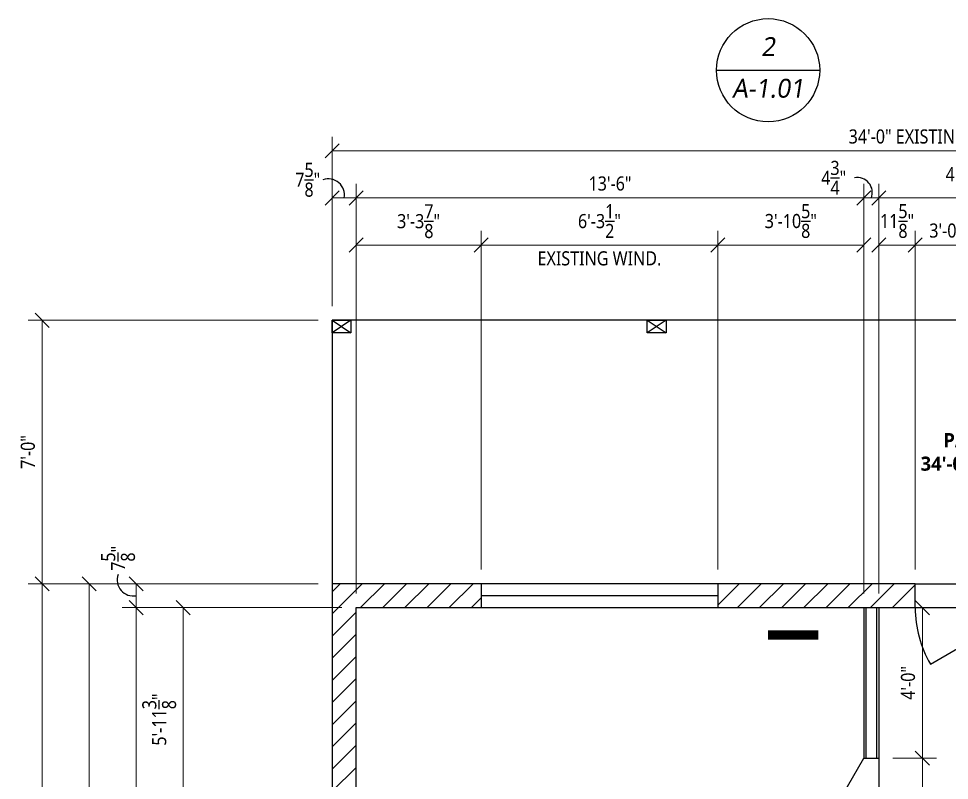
# Model space of a CAD drawing. Header units: inches. Extents: x -195 to 2392, y -698 to 1187.
# Drawn here: x -100 to 196.9, y 519.3 to 762.2 of the extents above; entities that cross this region are included whole.
import ezdxf
from ezdxf.enums import TextEntityAlignment as Align

# ---------------------------------------------------------------- set-up
doc = ezdxf.new("R2010")
doc.units = ezdxf.units.IN
doc.header["$LTSCALE"] = 35
doc.header["$MEASUREMENT"] = 0
doc.layers.get('Defpoints').update_dxf_attribs({"color": 4})
for name, color, linetype in [('Dimensions', 7, 'Continuous'), ('Walls CMU', 7, 'Continuous'), ('Walls CMU Hatch', 12, 'Continuous'), ('Walls Stud', 7, 'Continuous')]:
    doc.layers.add(name, color=color, linetype=linetype)
doc.styles.add(".25'' Scale", font='segoeui.ttf', dxfattribs={"width": 0.875, "height": 4.5})
doc.styles.add('Block Text', font='segoeui.ttf', dxfattribs={"oblique": 9, "height": 1})
doc.dimstyles.new('4 - 1-4 in.', dxfattribs={"dimtxt": 4.5, "dimasz": 4.5, "dimexe": 4.5, "dimexo": 4.5, "dimgap": 2.25, "dimtad": 1, "dimdec": 6, "dimzin": 3, "dimdsep": 46, "dimlunit": 4, "dimtxsty": ".25'' Scale", "dimblk": 'OBLIQUE', "dimcen": 4.5, "dimclrd": 256, "dimclre": 256, "dimclrt": 256, "dimadec": 0, "dimazin": 0, "dimtfac": 1, "dimtdec": 6, "dimtofl": 0, "dimtmove": 2, "dimatfit": 3, "dimfxl": 1, "dimtolj": 1, "dimtzin": 0, "dimlwd": 5, "dimlwe": 5, "dimarcsym": 0})

# ---------------------------------------------------------------- blocks, each defined once
blk = doc.blocks.new('_Oblique')
at = {"color": 0, "linetype": 'ByBlock', "lineweight": -2}
blk.add_line((-0.5, -0.5), (0.5, 0.5), dxfattribs=at)
blk = doc.blocks.new('*D5')
at = {"layer": 'Defpoints', "color": 0, "transparency": 16777216}
for p in [(169.62, 705), (7.62, 574.38), (169.62, 574.38)]:
    blk.add_point(p, dxfattribs=at)
at = {"layer": 'Dimensions', "lineweight": 5, "transparency": 16777216}
for p, q in [((7.62, 578.88), (7.62, 709.5)), ((169.62, 578.88), (169.62, 709.5)), ((7.62, 705), (169.62, 705))]:
    blk.add_line(p, q, dxfattribs=at)
at = {"layer": 'Dimensions', "lineweight": 5, "transparency": 16777216, "xscale": 4.5, "yscale": 4.5, "zscale": 4.5, "rotation": 180}
blk.add_blockref('_Oblique', (7.62, 705), dxfattribs=at)
at = {"layer": 'Dimensions', "lineweight": 5, "transparency": 16777216, "xscale": 4.5, "yscale": 4.5, "zscale": 4.5}
blk.add_blockref('_Oblique', (169.62, 705), dxfattribs=at)
at = {"layer": 'Dimensions', "transparency": 16777216, "insert": (88.62, 709.59), "char_height": 4.5, "attachment_point": 5, "style": ".25'' Scale"}
blk.add_mtext('\\A1;13\'-6"', dxfattribs=at)
blk = doc.blocks.new('*D6')
at = {"layer": 'Defpoints', "color": 0, "transparency": 16777216}
for p in [(174.38, 705), (169.62, 574.38), (174.38, 574.38)]:
    blk.add_point(p, dxfattribs=at)
at = {"layer": 'Dimensions', "lineweight": 5, "transparency": 16777216}
for p, q in [((169.62, 578.88), (169.62, 709.5)), ((174.38, 578.88), (174.38, 709.5)), ((169.62, 705), (174.38, 705))]:
    blk.add_line(p, q, dxfattribs=at)
at = {"layer": 'Dimensions', "lineweight": 5, "transparency": 16777216, "xscale": 4.5, "yscale": 4.5, "zscale": 4.5, "rotation": 180}
blk.add_blockref('_Oblique', (169.62, 705), dxfattribs=at)
at = {"layer": 'Dimensions', "lineweight": 5, "transparency": 16777216, "xscale": 4.5, "yscale": 4.5, "zscale": 4.5}
blk.add_blockref('_Oblique', (174.38, 705), dxfattribs=at)
at = {"layer": 'Dimensions', "transparency": 16777216, "insert": (159.99, 711.44), "char_height": 4.5, "attachment_point": 5, "style": ".25'' Scale"}
blk.add_mtext('\\A1;4{\\H1x;\\S3/4;}"', dxfattribs=at)
blk = doc.blocks.new('*D7')
at = {"layer": 'Defpoints', "color": 0, "transparency": 16777216}
for p in [(186, 690), (186, 582), (174.38, 574.38)]:
    blk.add_point(p, dxfattribs=at)
at = {"layer": 'Dimensions', "lineweight": 5, "transparency": 16777216}
for p, q in [((174.38, 578.88), (174.38, 694.5)), ((186, 586.5), (186, 694.5)), ((174.38, 690), (186, 690))]:
    blk.add_line(p, q, dxfattribs=at)
at = {"layer": 'Dimensions', "lineweight": 5, "transparency": 16777216, "xscale": 4.5, "yscale": 4.5, "zscale": 4.5, "rotation": 180}
blk.add_blockref('_Oblique', (174.38, 690), dxfattribs=at)
at = {"layer": 'Dimensions', "lineweight": 5, "transparency": 16777216, "xscale": 4.5, "yscale": 4.5, "zscale": 4.5}
blk.add_blockref('_Oblique', (186, 690), dxfattribs=at)
at = {"layer": 'Dimensions', "transparency": 16777216, "insert": (180.19, 697.65), "char_height": 4.5, "attachment_point": 5, "style": ".25'' Scale"}
blk.add_mtext('\\A1;11{\\H1x;\\S5/8;}"', dxfattribs=at)
blk = doc.blocks.new('*D10')
at = {"layer": 'Defpoints', "color": 0, "transparency": 16777216}
for p in [(0, 705), (0, 666), (7.62, 574.38)]:
    blk.add_point(p, dxfattribs=at)
at = {"layer": 'Dimensions', "lineweight": 5, "transparency": 16777216}
for p, q in [((0, 670.5), (0, 709.5)), ((7.62, 578.88), (7.62, 709.5)), ((7.62, 705), (0, 705))]:
    blk.add_line(p, q, dxfattribs=at)
at = {"layer": 'Dimensions', "lineweight": 5, "transparency": 16777216, "xscale": 4.5, "yscale": 4.5, "zscale": 4.5, "rotation": 180}
blk.add_blockref('_Oblique', (0, 705), dxfattribs=at)
at = {"layer": 'Dimensions', "lineweight": 5, "transparency": 16777216, "xscale": 4.5, "yscale": 4.5, "zscale": 4.5}
blk.add_blockref('_Oblique', (7.62, 705), dxfattribs=at)
at = {"layer": 'Dimensions', "transparency": 16777216, "insert": (-7.8, 710.8), "char_height": 4.5, "attachment_point": 5, "style": ".25'' Scale"}
blk.add_mtext('\\A1;7{\\H1x;\\S5/8;}"', dxfattribs=at)
blk = doc.blocks.new('*D12')
at = {"layer": 'Defpoints', "color": 0, "transparency": 16777216}
for p in [(408, 720), (0, 666), (408, 666)]:
    blk.add_point(p, dxfattribs=at)
at = {"layer": 'Dimensions', "lineweight": 5, "transparency": 16777216}
for p, q in [((0, 670.5), (0, 724.5)), ((408, 670.5), (408, 724.5)), ((0, 720), (408, 720))]:
    blk.add_line(p, q, dxfattribs=at)
at = {"layer": 'Dimensions', "lineweight": 5, "transparency": 16777216, "xscale": 4.5, "yscale": 4.5, "zscale": 4.5, "rotation": 180}
blk.add_blockref('_Oblique', (0, 720), dxfattribs=at)
at = {"layer": 'Dimensions', "lineweight": 5, "transparency": 16777216, "xscale": 4.5, "yscale": 4.5, "zscale": 4.5}
blk.add_blockref('_Oblique', (408, 720), dxfattribs=at)
at = {"layer": 'Dimensions', "transparency": 16777216, "insert": (204, 724.58), "char_height": 4.5, "attachment_point": 5, "style": ".25'' Scale"}
blk.add_mtext('\\A1;34\'-0" EXISTING MASONRY WALL', dxfattribs=at)
blk = doc.blocks.new('*D13')
at = {"layer": 'Defpoints', "color": 0, "transparency": 16777216}
for p in [(222, 690), (186, 582), (222, 582)]:
    blk.add_point(p, dxfattribs=at)
at = {"layer": 'Dimensions', "lineweight": 5, "transparency": 16777216}
for p, q in [((186, 586.5), (186, 694.5)), ((222, 586.5), (222, 694.5)), ((186, 690), (222, 690))]:
    blk.add_line(p, q, dxfattribs=at)
at = {"layer": 'Dimensions', "lineweight": 5, "transparency": 16777216, "xscale": 4.5, "yscale": 4.5, "zscale": 4.5, "rotation": 180}
blk.add_blockref('_Oblique', (186, 690), dxfattribs=at)
at = {"layer": 'Dimensions', "lineweight": 5, "transparency": 16777216, "xscale": 4.5, "yscale": 4.5, "zscale": 4.5}
blk.add_blockref('_Oblique', (222, 690), dxfattribs=at)
at = {"layer": 'Dimensions', "transparency": 16777216, "insert": (204, 694.58), "char_height": 4.5, "attachment_point": 5, "style": ".25'' Scale"}
blk.add_mtext('\\A1;3\'-0" DOOR', dxfattribs=at)
blk = doc.blocks.new('*D15')
at = {"layer": 'Defpoints', "color": 0, "transparency": 16777216}
for p in [(233.62, 705), (174.38, 574.38), (233.62, 574.38)]:
    blk.add_point(p, dxfattribs=at)
at = {"layer": 'Dimensions', "lineweight": 5, "transparency": 16777216}
for p, q in [((174.38, 578.88), (174.38, 709.5)), ((233.62, 578.88), (233.62, 709.5)), ((174.38, 705), (233.62, 705))]:
    blk.add_line(p, q, dxfattribs=at)
at = {"layer": 'Dimensions', "lineweight": 5, "transparency": 16777216, "xscale": 4.5, "yscale": 4.5, "zscale": 4.5, "rotation": 180}
blk.add_blockref('_Oblique', (174.38, 705), dxfattribs=at)
at = {"layer": 'Dimensions', "lineweight": 5, "transparency": 16777216, "xscale": 4.5, "yscale": 4.5, "zscale": 4.5}
blk.add_blockref('_Oblique', (233.62, 705), dxfattribs=at)
at = {"layer": 'Dimensions', "transparency": 16777216, "insert": (204, 712.55), "char_height": 4.5, "attachment_point": 5, "style": ".25'' Scale"}
blk.add_mtext('\\A1;4\'-11{\\H1x;\\S1/4;}"', dxfattribs=at)
blk = doc.blocks.new('*D19')
at = {"layer": 'Defpoints', "color": 0, "transparency": 16777216}
for p in [(47.5, 690), (47.5, 582), (7.62, 574.38)]:
    blk.add_point(p, dxfattribs=at)
at = {"layer": 'Dimensions', "lineweight": 5, "transparency": 16777216}
for p, q in [((7.62, 578.88), (7.62, 694.5)), ((47.5, 586.5), (47.5, 694.5)), ((7.62, 690), (47.5, 690))]:
    blk.add_line(p, q, dxfattribs=at)
at = {"layer": 'Dimensions', "lineweight": 5, "transparency": 16777216, "xscale": 4.5, "yscale": 4.5, "zscale": 4.5, "rotation": 180}
blk.add_blockref('_Oblique', (7.62, 690), dxfattribs=at)
at = {"layer": 'Dimensions', "lineweight": 5, "transparency": 16777216, "xscale": 4.5, "yscale": 4.5, "zscale": 4.5}
blk.add_blockref('_Oblique', (47.5, 690), dxfattribs=at)
at = {"layer": 'Dimensions', "transparency": 16777216, "insert": (27.56, 697.61), "char_height": 4.5, "attachment_point": 5, "style": ".25'' Scale"}
blk.add_mtext('\\A1;3\'-3{\\H1x;\\S7/8;}"', dxfattribs=at)
blk = doc.blocks.new('*D20')
at = {"layer": 'Defpoints', "color": 0, "transparency": 16777216}
for p in [(123, 690), (47.5, 582), (123, 582)]:
    blk.add_point(p, dxfattribs=at)
at = {"layer": 'Dimensions', "lineweight": 5, "transparency": 16777216}
for p, q in [((47.5, 586.5), (47.5, 694.5)), ((123, 586.5), (123, 694.5)), ((47.5, 690), (123, 690))]:
    blk.add_line(p, q, dxfattribs=at)
at = {"layer": 'Dimensions', "lineweight": 5, "transparency": 16777216, "xscale": 4.5, "yscale": 4.5, "zscale": 4.5, "rotation": 180}
blk.add_blockref('_Oblique', (47.5, 690), dxfattribs=at)
at = {"layer": 'Dimensions', "lineweight": 5, "transparency": 16777216, "xscale": 4.5, "yscale": 4.5, "zscale": 4.5}
blk.add_blockref('_Oblique', (123, 690), dxfattribs=at)
at = {"layer": 'Dimensions', "transparency": 16777216, "insert": (85.25, 697.63), "char_height": 4.5, "attachment_point": 5, "style": ".25'' Scale"}
blk.add_mtext('\\A1;6\'-3{\\H1x;\\S1/2;}"', dxfattribs=at)
blk = doc.blocks.new('*D21')
at = {"layer": 'Defpoints', "color": 0, "transparency": 16777216}
for p in [(169.62, 690), (123, 582), (169.62, 574.38)]:
    blk.add_point(p, dxfattribs=at)
at = {"layer": 'Dimensions', "lineweight": 5, "transparency": 16777216}
for p, q in [((123, 586.5), (123, 694.5)), ((169.62, 578.88), (169.62, 694.5)), ((123, 690), (169.62, 690))]:
    blk.add_line(p, q, dxfattribs=at)
at = {"layer": 'Dimensions', "lineweight": 5, "transparency": 16777216, "xscale": 4.5, "yscale": 4.5, "zscale": 4.5, "rotation": 180}
blk.add_blockref('_Oblique', (123, 690), dxfattribs=at)
at = {"layer": 'Dimensions', "lineweight": 5, "transparency": 16777216, "xscale": 4.5, "yscale": 4.5, "zscale": 4.5}
blk.add_blockref('_Oblique', (169.62, 690), dxfattribs=at)
at = {"layer": 'Dimensions', "transparency": 16777216, "insert": (146.31, 697.65), "char_height": 4.5, "attachment_point": 5, "style": ".25'' Scale"}
blk.add_mtext('\\A1;3\'-10{\\H1x;\\S5/8;}"', dxfattribs=at)
blk = doc.blocks.new('*D36')
at = {"layer": 'Defpoints', "color": 0, "transparency": 16777216}
for p in [(0, 582), (-62.5, 574.38), (7.63, 574.38)]:
    blk.add_point(p, dxfattribs=at)
at = {"layer": 'Dimensions', "lineweight": 5, "transparency": 16777216}
for p, q in [((-4.5, 582), (-67, 582)), ((-62.5, 582), (-62.5, 574.38)), ((3.13, 574.38), (-67, 574.38))]:
    blk.add_line(p, q, dxfattribs=at)
at = {"layer": 'Dimensions', "lineweight": 5, "transparency": 16777216, "xscale": 4.5, "yscale": 4.5, "zscale": 4.5}
for p, rotation in [((-62.5, 582), 90), ((-62.5, 574.38), 270)]:
    blk.add_blockref('_Oblique', p, dxfattribs=dict(at, rotation=rotation))
at = {"layer": 'Dimensions', "transparency": 16777216, "insert": (-68.3, 590.09), "char_height": 4.5, "attachment_point": 5, "rotation": 90, "style": ".25'' Scale"}
blk.add_mtext('\\A1;7{\\H1x;\\S5/8;}"', dxfattribs=at)
blk = doc.blocks.new('*D37')
at = {"layer": 'Defpoints', "color": 0, "transparency": 16777216}
for p in [(7.63, 574.38), (-62.5, 442.38), (7.63, 442.38)]:
    blk.add_point(p, dxfattribs=at)
at = {"layer": 'Dimensions', "lineweight": 5, "transparency": 16777216}
for p, q in [((3.13, 574.38), (-67, 574.38)), ((-62.5, 574.38), (-62.5, 442.38)), ((3.13, 442.38), (-67, 442.38))]:
    blk.add_line(p, q, dxfattribs=at)
at = {"layer": 'Dimensions', "lineweight": 5, "transparency": 16777216, "xscale": 4.5, "yscale": 4.5, "zscale": 4.5}
for p, rotation in [((-62.5, 574.38), 90), ((-62.5, 442.38), 270)]:
    blk.add_blockref('_Oblique', p, dxfattribs=dict(at, rotation=rotation))
at = {"layer": 'Dimensions', "transparency": 16777216, "insert": (-67.09, 508.38), "char_height": 4.5, "attachment_point": 5, "rotation": 90, "style": ".25'' Scale"}
blk.add_mtext('\\A1;11\'-0"', dxfattribs=at)
blk = doc.blocks.new('*D51')
at = {"layer": 'Defpoints', "color": 0, "transparency": 16777216}
for p in [(-47.5, 574.38), (7.63, 574.38), (0, 503)]:
    blk.add_point(p, dxfattribs=at)
at = {"layer": 'Dimensions', "lineweight": 5, "transparency": 16777216}
for p, q in [((3.13, 574.38), (-52, 574.38)), ((-47.5, 503), (-47.5, 574.38)), ((-4.5, 503), (-52, 503))]:
    blk.add_line(p, q, dxfattribs=at)
at = {"layer": 'Dimensions', "lineweight": 5, "transparency": 16777216, "xscale": 4.5, "yscale": 4.5, "zscale": 4.5}
for p, rotation in [((-47.5, 574.38), 90), ((-47.5, 503), 270)]:
    blk.add_blockref('_Oblique', p, dxfattribs=dict(at, rotation=rotation))
at = {"layer": 'Dimensions', "transparency": 16777216, "insert": (-55.19, 538.69), "char_height": 4.5, "attachment_point": 5, "rotation": 90, "style": ".25'' Scale"}
blk.add_mtext('\\A1;5\'-11{\\H1x;\\S3/8;}"', dxfattribs=at)
blk = doc.blocks.new('*D55')
at = {"layer": 'Defpoints', "color": 0, "transparency": 16777216}
for p in [(0, 582), (-77.5, 246), (0, 246)]:
    blk.add_point(p, dxfattribs=at)
at = {"layer": 'Dimensions', "lineweight": 5, "transparency": 16777216}
for p, q in [((-4.5, 582), (-82, 582)), ((-77.5, 582), (-77.5, 246)), ((-4.5, 246), (-82, 246))]:
    blk.add_line(p, q, dxfattribs=at)
at = {"layer": 'Dimensions', "lineweight": 5, "transparency": 16777216, "xscale": 4.5, "yscale": 4.5, "zscale": 4.5}
for p, rotation in [((-77.5, 582), 90), ((-77.5, 246), 270)]:
    blk.add_blockref('_Oblique', p, dxfattribs=dict(at, rotation=rotation))
at = {"layer": 'Dimensions', "transparency": 16777216, "insert": (-82.07, 414), "char_height": 4.5, "attachment_point": 5, "rotation": 90, "style": ".25'' Scale"}
blk.add_mtext('\\A1;28\'-0" EXISTING MASONRY WALL', dxfattribs=at)
blk = doc.blocks.new('*D57')
at = {"layer": 'Defpoints', "color": 0, "transparency": 16777216}
for p in [(-92.5, 582), (0, 582), (0, 0)]:
    blk.add_point(p, dxfattribs=at)
at = {"layer": 'Dimensions', "lineweight": 5, "transparency": 16777216}
for p, q in [((-4.5, 582), (-97, 582)), ((-92.5, 0), (-92.5, 582)), ((-4.5, 0), (-97, 0))]:
    blk.add_line(p, q, dxfattribs=at)
at = {"layer": 'Dimensions', "lineweight": 5, "transparency": 16777216, "xscale": 4.5, "yscale": 4.5, "zscale": 4.5}
for p, rotation in [((-92.5, 582), 90), ((-92.5, 0), 270)]:
    blk.add_blockref('_Oblique', p, dxfattribs=dict(at, rotation=rotation))
at = {"layer": 'Dimensions', "transparency": 16777216, "insert": (-97.07, 291), "char_height": 4.5, "attachment_point": 5, "rotation": 90, "style": ".25'' Scale"}
blk.add_mtext('\\A1;48\'-6"', dxfattribs=at)
blk = doc.blocks.new('*D89')
at = {"layer": 'Defpoints', "color": 0, "transparency": 16777216}
for p in [(174.38, 526.38), (188.27, 526.38), (174.38, 490.38)]:
    blk.add_point(p, dxfattribs=at)
at = {"layer": 'Dimensions', "lineweight": 5, "transparency": 16777216}
for p, q in [((178.88, 526.38), (192.77, 526.38)), ((188.27, 490.38), (188.27, 526.38)), ((178.88, 490.38), (192.77, 490.38))]:
    blk.add_line(p, q, dxfattribs=at)
at = {"layer": 'Dimensions', "lineweight": 5, "transparency": 16777216, "xscale": 4.5, "yscale": 4.5, "zscale": 4.5}
for p, rotation in [((188.27, 526.38), 90), ((188.27, 490.38), 270)]:
    blk.add_blockref('_Oblique', p, dxfattribs=dict(at, rotation=rotation))
at = {"layer": 'Dimensions', "transparency": 16777216, "insert": (183.7, 508.38), "char_height": 4.5, "attachment_point": 5, "rotation": 90, "style": ".25'' Scale"}
blk.add_mtext('\\A1;3\'-0"', dxfattribs=at)
blk = doc.blocks.new('*D91')
at = {"layer": 'Defpoints', "color": 0, "transparency": 16777216}
for p in [(169.63, 574.38), (188.27, 574.38), (174.38, 526.38)]:
    blk.add_point(p, dxfattribs=at)
at = {"layer": 'Dimensions', "lineweight": 5, "transparency": 16777216}
for p, q in [((174.13, 574.38), (192.77, 574.38)), ((188.27, 526.38), (188.27, 574.38)), ((178.88, 526.38), (192.77, 526.38))]:
    blk.add_line(p, q, dxfattribs=at)
at = {"layer": 'Dimensions', "lineweight": 5, "transparency": 16777216, "xscale": 4.5, "yscale": 4.5, "zscale": 4.5}
for p, rotation in [((188.27, 574.38), 90), ((188.27, 526.38), 270)]:
    blk.add_blockref('_Oblique', p, dxfattribs=dict(at, rotation=rotation))
at = {"layer": 'Dimensions', "transparency": 16777216, "insert": (183.7, 550.38), "char_height": 4.5, "attachment_point": 5, "rotation": 90, "style": ".25'' Scale"}
blk.add_mtext('\\A1;4\'-0"', dxfattribs=at)
blk = doc.blocks.new('*D137')
at = {"layer": 'Defpoints', "color": 0, "transparency": 16777216}
for p in [(-92.5, 666), (0, 666), (0, 582)]:
    blk.add_point(p, dxfattribs=at)
at = {"layer": 'Dimensions', "lineweight": 5, "transparency": 16777216}
for p, q in [((-4.5, 666), (-97, 666)), ((-92.5, 582), (-92.5, 666)), ((-4.5, 582), (-97, 582))]:
    blk.add_line(p, q, dxfattribs=at)
at = {"layer": 'Dimensions', "lineweight": 5, "transparency": 16777216, "xscale": 4.5, "yscale": 4.5, "zscale": 4.5}
for p, rotation in [((-92.5, 666), 90), ((-92.5, 582), 270)]:
    blk.add_blockref('_Oblique', p, dxfattribs=dict(at, rotation=rotation))
at = {"layer": 'Dimensions', "transparency": 16777216, "insert": (-97.07, 624), "char_height": 4.5, "attachment_point": 5, "rotation": 90, "style": ".25'' Scale"}
blk.add_mtext('\\A1;7\'-0"', dxfattribs=at)
blk = doc.blocks.new('Detail Callout')
at = {"color": 0}
blk.add_lwpolyline([(-2.4, 0), (2.4, 0)], dxfattribs=at)
blk.add_circle((0, 0), 2.4, dxfattribs=at)
at = {"color": 7, "style": 'Block Text', "oblique": 9}
blk.add_attdef('DETAIL_NUMBER', text='', height=0.875, dxfattribs=at).set_placement((0, 0.4), align=Align.BOTTOM_CENTER)
blk.add_attdef('SHEET_NUMBER', text='', height=0.875, dxfattribs=at).set_placement((0, -0.4), align=Align.TOP_CENTER)

msp = doc.modelspace()

# ---------------------------------------------------------------- hatches: boundary and pattern name
at = {"layer": 'Walls CMU Hatch'}
h = msp.add_hatch(dxfattribs=at)
h.set_pattern_fill('ANSI31', color=8, scale=40)
h.set_pattern_definition([(45, (1122.4343, -341.635), (-3.535534, 3.535534), [])])
h.paths.add_polyline_path([(352.5, 582), (352.5, 574.375), (400.375, 574.375), (400.375, 478.5), (408, 478.5), (408, 582)])
h.paths.add_polyline_path([(277, 574.375), (277, 582), (222, 582), (222, 574.375)])
h.paths.add_polyline_path([(123, 582), (123, 574.375), (186, 574.375), (186, 582)])
h.paths.add_polyline_path([(0, 503), (7.625, 503), (7.625, 574.375), (47.5, 574.375), (47.5, 582), (0, 582)])
h.paths.add_polyline_path([(0, 286.125), (7.625, 286.125), (7.625, 463), (0, 463)])
h.paths.add_polyline_path([(408, 347.625), (400.375, 347.625), (400.375, 246), (408, 246)])
h.paths.add_polyline_path([(400.375, 383.625), (408, 383.625), (408, 445), (400.375, 445)])

# ---------------------------------------------------------------- linework, layer by layer
for p, q in [((6, 666), (0, 662)), ((0, 666), (6, 662)), ((106.5, 666), (100.5, 662)), ((100.5, 666), (106.5, 662))]:
    msp.add_line(p, q)
msp.add_lwpolyline([(139.0633998, 729.2656647, 0, 0, 0), (139.0633998, 565.6289516, 3, 3, 0), (155.0633998, 565.6289516, 0, 0, 0)], format="xyseb")
msp.add_lwpolyline([(408, 582), (408, 666), (0, 666), (0, 582)])
for points in [[(0, 666), (6, 666), (6, 662), (0, 662)], [(100.5, 666), (106.5, 666), (106.5, 662), (100.5, 662)]]:
    msp.add_lwpolyline(points, close=True)
at = {"layer": 'Dimensions'}
for centre, radius, start, end in [((-1.2186221, 705.9707784), 5.1239243, 349.078731581, 109.558995552), ((167.4848993, 706.6906126), 4.8212349, 339.472331345, 99.893203857), ((-63.4669006, 583.2186221), 5.1239243, 160.441004448, 280.921268419)]:
    msp.add_arc(centre, radius, start, end, dxfattribs=at)
at = {"layer": 'Walls CMU'}
msp.add_line((123, 578.1875), (47.5, 578.1875), dxfattribs=at)
msp.add_lwpolyline([(186, 574.375), (186, 582), (0, 582), (0, 246.125), (7.625, 246.125), (7.625, 574.375)], close=True, dxfattribs=at)
for points in [[(47.5, 582), (47.5, 574.375)], [(123, 582), (123, 574.375)], [(186, 582), (222, 582)], [(186, 574.375), (222, 574.375)]]:
    msp.add_lwpolyline(points, dxfattribs=at)
msp.add_lwpolyline([(186, 574.375, 0.1316524976), (190.8230855, 556.375), (222, 574.375)], format="xyb", dxfattribs=at)
at = {"layer": 'Walls Stud'}
for points in [[(169.625, 574.375), (169.625, 526.375)], [(170.25, 574.375), (170.25, 526.375)], [(173.75, 526.375), (173.75, 574.375)], [(174.375, 574.375), (174.375, 526.375)], [(169.625, 526.375), (174.375, 526.375)], [(174.375, 526.375), (174.375, 490.375)]]:
    msp.add_lwpolyline(points, dxfattribs=at)
msp.add_lwpolyline([(169.625, 490.375, -0.1316524976), (151.625, 495.1980855), (169.625, 526.375)], format="xyb", dxfattribs=at)

# ---------------------------------------------------------------- block references
ref = msp.add_blockref('Detail Callout', (139.0633998, 745.7228075), dxfattribs=dict(xscale=6.85714285, yscale=6.85714285, zscale=6.85714285))
ref.add_attrib('SHEET_NUMBER', 'A-1.01', dxfattribs={"height": 5.99999999, "style": 'Block Text', "oblique": 9}).set_placement((139.0633998, 742.9799504), align=Align.TOP_CENTER)
ref.add_attrib('DETAIL_NUMBER', '2', dxfattribs={"height": 6, "style": 'Block Text', "oblique": 9}).set_placement((139.0633998, 748.4656646), align=Align.BOTTOM_CENTER)

# ---------------------------------------------------------------- texts
at = {"layer": 'Dimensions', "char_height": 4.5, "style": ".25'' Scale"}
for s, insert, width, attachment_point in [('\\A1;EXISTING WIND.', (85.25, 688), 48, 2), ('\\A1;{\\fSegoe UI|b1|i0|c0|p34;\\W1;PATIO\\P34\'-0"x7\'-0"}', (204, 624), 60, 5)]:
    msp.add_mtext(s, dxfattribs=dict(at, insert=insert, width=width, attachment_point=attachment_point))

# ---------------------------------------------------------------- dimensions: what is measured, and where the dimension line sits
at = {"layer": 'Dimensions'}
for base, p1, p2, text, picture, middle in [((408, 720), (0, 666), (408, 666), '<> EXISTING MASONRY WALL', '*D12', (204, 724.5768828)), ((222, 690), (186, 582), (222, 582), '<> DOOR', '*D13', (204, 694.5768828))]:
    dim = msp.add_linear_dim(base=base, p1=p1, p2=p2, text=text, dimstyle='4 - 1-4 in.', dxfattribs=at)
    dim.commit()
    dim.dimension.update_dxf_attribs({"geometry": picture, "text_midpoint": middle})
for base, p1, p2, picture, middle in [((0, 705), (7.625, 574.375), (0, 666), '*D10', (-7.7999452, 710.7990384)), ((174.375, 705), (169.625, 574.375), (174.375, 574.375), '*D6', (159.9892178, 711.4401544)), ((186, 690), (174.375, 574.375), (186, 582), '*D7', (180.1875, 697.6521967))]:
    dim = msp.add_linear_dim(base=base, p1=p1, p2=p2, dimstyle='4 - 1-4 in.', dxfattribs=at)
    dim.commit()
    dim.dimension.update_dxf_attribs({"geometry": picture, "text_midpoint": middle, "dimtype": 160})
for base, p1, p2, picture, middle in [((233.625, 705), (174.375, 574.375), (233.625, 574.375), '*D15', (204, 712.5502092)), ((169.625, 705), (7.625, 574.375), (169.625, 574.375), '*D5', (88.625, 709.5894351)), ((47.5, 690), (7.625, 574.375), (47.5, 582), '*D19', (27.5625, 697.6129707)), ((123, 690), (47.5, 582), (123, 582), '*D20', (85.25, 697.6270921)), ((169.625, 690), (123, 582), (169.625, 574.375), '*D21', (146.3125, 697.6521967))]:
    dim = msp.add_linear_dim(base=base, p1=p1, p2=p2, dimstyle='4 - 1-4 in.', dxfattribs=at)
    dim.commit()
    dim.dimension.update_dxf_attribs({"geometry": picture, "text_midpoint": middle})
for base, p1, p2, picture, middle in [((-92.4961222, 666), (0, 582), (0, 666), '*D137', (-97.073005, 624)), ((-92.4961222026, 582), (0, 0), (0, 582), '*D57', (-97.0730050478, 291)), ((-62.4961222, 442.375), (7.625, 574.375), (7.625, 442.375), '*D37', (-67.0855573, 508.375)), ((-47.4961222, 574.375), (0, 503), (7.625, 574.375), '*D51', (-55.1859758, 538.6875)), ((188.2729017, 574.375), (174.375, 526.375), (169.625, 574.375), '*D91', (183.6960189, 550.375)), ((188.2729017, 526.375), (174.375, 490.375), (174.375, 526.375), '*D89', (183.6960189, 508.375))]:
    dim = msp.add_linear_dim(base=base, p1=p1, p2=p2, angle=90, dimstyle='4 - 1-4 in.', dxfattribs=at)
    dim.commit()
    dim.dimension.update_dxf_attribs({"geometry": picture, "text_midpoint": middle})
dim = msp.add_linear_dim(base=(-62.4961222, 574.375), p1=(0, 582), p2=(7.625, 574.375), angle=90, dimstyle='4 - 1-4 in.', dxfattribs=at)
dim.commit()
dim.dimension.update_dxf_attribs({"geometry": '*D36', "text_midpoint": (-68.2951606, 590.0901245), "dimtype": 160})
dim = msp.add_linear_dim(base=(-77.4961222, 246), p1=(0, 582), p2=(0, 246), angle=90, text='<> EXISTING MASONRY WALL', dimstyle='4 - 1-4 in.', dxfattribs=at)
dim.commit()
dim.dimension.update_dxf_attribs({"geometry": '*D55', "text_midpoint": (-82.073005, 414)})

doc.saveas('drawing.dxf')
